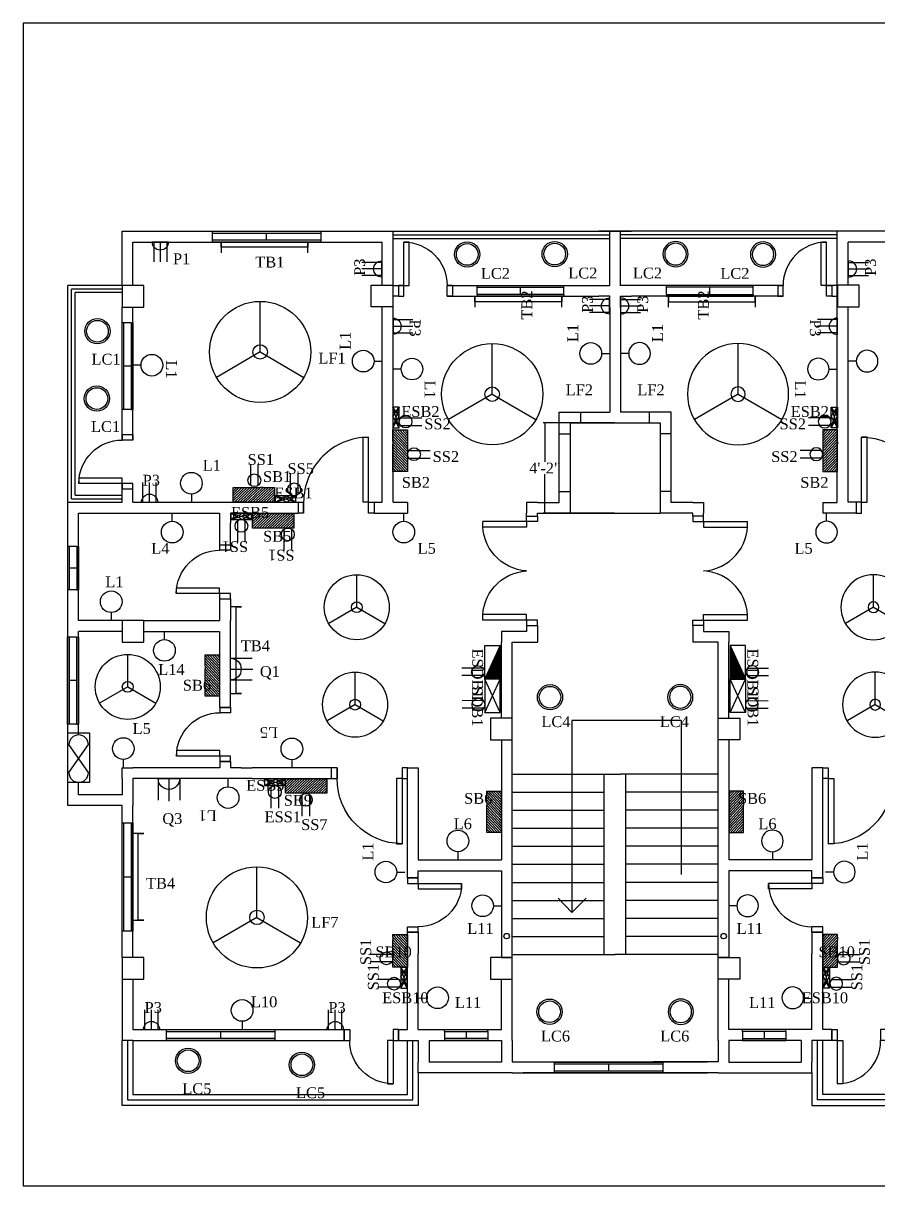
# Model space of a CAD drawing. Header units: inches. Extents: x -6149 to 7056, y -3395 to 4642.
# Drawn here: x 232 to 706, y 3259 to 3903 of the extents above; entities that cross this region are included whole.
import ezdxf

# ---------------------------------------------------------------- set-up
doc = ezdxf.new("R2010")
doc.units = ezdxf.units.IN
doc.header["$MEASUREMENT"] = 0
doc.linetypes.add('ACAD_ISO02W100', pattern=[15, 12, -3])
for name, color, linetype in [('Bell', 202, 'Continuous'), ('Boundary', 18, 'Continuous'), ('emergency_line', 10, 'ACAD_ISO02W100'), ('ESB', 25, 'Continuous'), ('ESDB', 45, 'Continuous'), ('Exhaust Fan and Socket', 212, 'Continuous'), ('Fans', 202, 'Continuous'), ('GF_DOOR', 20, 'Continuous'), ('GF_WIND', 20, 'Continuous'), ('lift', 6, 'Continuous'), ('Lights', 212, 'Continuous'), ('PILLAR', 152, 'Continuous'), ('PS(15A)', 13, 'Continuous'), ('PS(20A)', 25, 'Continuous'), ('SB', 15, 'Continuous'), ('SDB', 35, 'Continuous'), ('text', 250, 'ACAD_ISO02W100'), ('Veranda', 140, 'Continuous')]:
    doc.layers.add(name, color=color, linetype=linetype)
doc.styles.get("Standard").update_dxf_attribs({"font": 'times.ttf', "height": 6})
doc.dimstyles.get("Standard").update_dxf_attribs({"dimscale": 5, "dimtxt": 0.18, "dimasz": 0.18, "dimexe": 0.18, "dimexo": 0.0625, "dimgap": 0.09, "dimtad": 0, "dimtih": 1, "dimtoh": 1, "dimdec": 4, "dimzin": 0, "dimdsep": 46, "dimlunit": 4, "dimtxsty": 'Standard', "dimblk": 'ARCHTICK', "dimcen": 0.09, "dimadec": 0, "dimazin": 0, "dimtfac": 1, "dimtdec": 4, "dimtofl": 0, "dimtmove": 0, "dimatfit": 3, "dimfxl": 1, "dimtolj": 1, "dimtzin": 0, "dimarcsym": 0})

# ---------------------------------------------------------------- blocks, each defined once
blk = doc.blocks.new('GF_DOOR6')
at = {"layer": 'GF_WIND'}
for p, q in [((-2086.3, 2670.47), (-2026.3, 2670.47)), ((-2086.3, 2664.47), (-2086.3, 2670.47)), ((-2086.3, 2669.47), (-2026.3, 2669.47)), ((-2026.3, 2665.47), (-2086.3, 2665.47)), ((-2056.3, 2669.47), (-2056.3, 2665.47)), ((-2026.3, 2670.47), (-2026.3, 2664.47)), ((-2026.3, 2664.47), (-2086.3, 2664.47))]:
    blk.add_line(p, q, dxfattribs=at)
blk = doc.blocks.new('Toilet_window')
at = {"layer": 'GF_WIND'}
for p, q in [((-2114.5, 2652), (-2114.5, 2676)), ((-2113.5, 2676), (-2114.5, 2676)), ((-2113.5, 2652), (-2113.5, 2676)), ((-2109.5, 2676), (-2113.5, 2676)), ((-2109.5, 2676), (-2109.5, 2652)), ((-2109.5, 2676), (-2108.5, 2676)), ((-2108.5, 2676), (-2108.5, 2652)), ((-2109.5, 2664), (-2113.5, 2664)), ((-2113.5, 2652), (-2114.5, 2652)), ((-2109.5, 2652), (-2113.5, 2652)), ((-2109.5, 2652), (-2108.5, 2652))]:
    blk.add_line(p, q, dxfattribs=at)
blk = doc.blocks.new('kitchen_window')
at = {"layer": 'GF_WIND'}
for p, q in [((-2091, 2588), (-2091, 2636)), ((-2090, 2636), (-2091, 2636)), ((-2090, 2588), (-2090, 2636)), ((-2086, 2636), (-2090, 2636)), ((-2086, 2636), (-2086, 2588)), ((-2086, 2636), (-2085, 2636)), ((-2085, 2636), (-2085, 2588)), ((-2086, 2612), (-2090, 2612)), ((-2090, 2588), (-2091, 2588)), ((-2086, 2588), (-2090, 2588)), ((-2086, 2588), (-2085, 2588))]:
    blk.add_line(p, q, dxfattribs=at)
blk = doc.blocks.new('door_kit_toi')
at = {"layer": 'GF_DOOR'}
for p, q in [((-1236, 2648.5), (-1236, 2672.5)), ((-1236, 2672.5), (-1233, 2672.5)), ((-1233, 2648.5), (-1233, 2672.5)), ((-1260, 2648.5), (-1260, 2642.5)), ((-1260, 2648.5), (-1257, 2648.5)), ((-1257, 2642.5), (-1257, 2648.5)), ((-1233, 2648.5), (-1236, 2648.5)), ((-1233, 2642.5), (-1233, 2648.5)), ((-1233, 2648.5), (-1230, 2648.5)), ((-1230, 2648.5), (-1230, 2642.5)), ((-1260, 2642.5), (-1257, 2642.5)), ((-1230, 2642.5), (-1233, 2642.5))]:
    blk.add_line(p, q, dxfattribs=at)
blk.add_arc((-1233, 2648.5), 24, 90, 180, dxfattribs=at)
blk = doc.blocks.new('GF_DOOR_6')
at = {"layer": 'GF_DOOR'}
for p, q in [((-1358.5, 2842.5), (-1358.5, 2848.5)), ((-1358.5, 2848.5), (-1355.5, 2848.5)), ((-1355.5, 2848.5), (-1355.5, 2842.5)), ((-1319.5, 2848.5), (-1319.5, 2842.5)), ((-1319.5, 2842.5), (-1319.5, 2848.5)), ((-1319.5, 2848.5), (-1316.5, 2848.5)), ((-1316.5, 2842.5), (-1316.5, 2848.5)), ((-1355.5, 2842.5), (-1358.5, 2842.5)), ((-1355.5, 2842.5), (-1355.5, 2806.5)), ((-1355.5, 2842.5), (-1352.5, 2842.5)), ((-1352.5, 2842.5), (-1352.5, 2806.5)), ((-1316.5, 2842.5), (-1319.5, 2842.5)), ((-1352.5, 2806.5), (-1355.5, 2806.5))]:
    blk.add_line(p, q, dxfattribs=at)
blk.add_arc((-1355.5, 2842.5), 36, 270, 0, dxfattribs=at)
blk = doc.blocks.new('large_door')
at = {"layer": 'GF_DOOR'}
for p, q in [((0, 6), (0, 30.25)), ((3, 30.25), (0, 30.25)), ((3, 6), (3, 30.25)), ((51.5, 6), (51.5, 30.25)), ((54.5, 6), (54.5, 30.25)), ((0, 6), (-3, 6)), ((-3, 6), (-3, 0)), ((-3, 0), (0, 0)), ((0, 0), (0, 6)), ((0, 6), (3, 6)), ((54.5, 6), (51.5, 6)), ((54.5, 6), (57.5, 6)), ((54.5, 0), (54.5, 6)), ((57.5, 0), (54.5, 0)), ((57.5, 6), (57.5, 0))]:
    blk.add_line(p, q, dxfattribs=at)
for centre, start, end in [((1.5, 4.5), 3.33385, 93.33385), ((53, 4.5), 86.66615, 176.66615)]:
    blk.add_arc(centre, 25.79, start, end, dxfattribs=at)
blk = doc.blocks.new('ceil light')
at = {"layer": 'Lights'}
for radius in [7, 6]:
    blk.add_circle((-1931, 2584), radius, dxfattribs=at)
blk = doc.blocks.new('SB')
at = {"layer": 'SB'}
for p, q in [((-1913.01, 2670), (-1915, 2668.15)), ((-1911.55, 2670), (-1915, 2666.78)), ((-1910.08, 2670), (-1915, 2665.41)), ((-1908.61, 2670), (-1915, 2664.05)), ((-1907.14, 2670), (-1915, 2662.68)), ((-1905.68, 2670), (-1914.26, 2662)), ((-1904.21, 2670), (-1912.8, 2662)), ((-1902.74, 2670), (-1911.33, 2662)), ((-1901.28, 2670), (-1909.86, 2662)), ((-1899.81, 2670), (-1908.4, 2662)), ((-1898.3, 2670), (-1906.89, 2662)), ((-1896.91, 2670), (-1905.5, 2662)), ((-1895.4, 2670), (-1903.99, 2662)), ((-1893.93, 2670), (-1902.52, 2662)), ((-1892.47, 2670), (-1901.05, 2662)), ((-1898.3, 2670), (-1899.81, 2670)), ((-1892, 2669.07), (-1899.59, 2662)), ((-1892, 2667.7), (-1898.12, 2662)), ((-1892, 2666.34), (-1896.65, 2662)), ((-1892, 2664.97), (-1895.19, 2662)), ((-1892, 2663.6), (-1893.72, 2662))]:
    blk.add_line(p, q, dxfattribs=at)
blk.add_lwpolyline([(-1898.3, 2670), (-1892, 2670), (-1892, 2662), (-1915, 2662), (-1915, 2670), (-1899.81, 2670)], dxfattribs=at)
blk = doc.blocks.new('SDB')
at = {"layer": 'SDB'}
for p, q in [((-1881.44, 2636.11), (-1872.94, 2617.61)), ((-1872.94, 2636.11), (-1881.44, 2617.61))]:
    blk.add_line(p, q, dxfattribs=at)
blk.add_lwpolyline([(-1872.94, 2636.11), (-1881.44, 2636.11), (-1881.44, 2617.61), (-1872.94, 2617.61)], close=True, dxfattribs=at)
blk = doc.blocks.new('ESDB')
at = {"layer": 'ESDB'}
for p, q in [((-1843.56, 2787.34), (-1825.1, 2778.84)), ((-1842.36, 2787.34), (-1825.06, 2779.37)), ((-1841.17, 2787.34), (-1825.06, 2779.92)), ((-1839.97, 2787.34), (-1825.06, 2780.47)), ((-1838.78, 2787.34), (-1825.06, 2781.02)), ((-1837.58, 2787.34), (-1825.06, 2781.58)), ((-1836.39, 2787.34), (-1825.06, 2782.13)), ((-1835.19, 2787.34), (-1825.06, 2782.68)), ((-1834, 2787.34), (-1825.06, 2783.23)), ((-1832.8, 2787.34), (-1825.06, 2783.78)), ((-1831.6, 2787.34), (-1825.06, 2784.33)), ((-1830.41, 2787.34), (-1825.06, 2784.88)), ((-1829.21, 2787.34), (-1825.06, 2785.43)), ((-1828.02, 2787.34), (-1825.06, 2785.98)), ((-1826.82, 2787.34), (-1825.06, 2786.53))]:
    blk.add_line(p, q, dxfattribs=at)
blk.add_lwpolyline([(-1843.56, 2787.34), (-1825.06, 2787.34), (-1825.06, 2778.84), (-1843.56, 2778.84)], close=True, dxfattribs=at)
blk = doc.blocks.new('light')
at = {"layer": 'Lights'}
blk.add_line((-1959.5, 2586.5), (-1959.5, 2582), dxfattribs=at)
blk.add_circle((-1959.5, 2592.5), 6, dxfattribs=at)
blk = doc.blocks.new('20A_PS')
at = {"layer": 'PS(20A)'}
for p, q in [((-2032, 2536.5), (-2032, 2548.5)), ((-2026, 2536.5), (-2026, 2549)), ((-2020, 2536.5), (-2020, 2548.5)), ((-2032, 2536.5), (-2020, 2536.5))]:
    blk.add_line(p, q, dxfattribs=at)
blk.add_arc((-2026, 2536.5), 6, 0, 180, dxfattribs=at)
blk = doc.blocks.new('tubelight')
at = {"layer": 'Lights'}
for p, q in [((-1976, 2566), (-1976, 2560)), ((-1976, 2560), (-1976, 2563)), ((-1976, 2563), (-1928, 2563)), ((-1928, 2560), (-1928, 2566)), ((-1928, 2563), (-1928, 2560))]:
    blk.add_line(p, q, dxfattribs=at)
blk = doc.blocks.new('5A Socket')
at = {"layer": 'Exhaust Fan and Socket'}
for p, q in [((-1808.74, 2687.21), (-1820.5, 2687.21)), ((-1808.56, 2683.04), (-1820.5, 2683.04))]:
    blk.add_line(p, q, dxfattribs=at)
blk.add_circle((-1811.5, 2685), 3.54, dxfattribs=at)
blk = doc.blocks.new('SB_Smaller')
at = {"layer": 'SB'}
for p, q in [((-1899.6, 2517.23), (-1901.58, 2515.37)), ((-1898.13, 2517.23), (-1901.58, 2514.01)), ((-1896.66, 2517.23), (-1901.58, 2512.64)), ((-1895.2, 2517.23), (-1901.58, 2511.27)), ((-1893.73, 2517.23), (-1901.58, 2509.91)), ((-1892.26, 2517.23), (-1900.85, 2509.23)), ((-1890.8, 2517.23), (-1899.38, 2509.23)), ((-1889.33, 2517.23), (-1897.91, 2509.23)), ((-1887.86, 2517.23), (-1896.45, 2509.23)), ((-1886.39, 2517.23), (-1894.98, 2509.23)), ((-1884.89, 2517.23), (-1893.47, 2509.23)), ((-1883.5, 2517.23), (-1892.08, 2509.23)), ((-1884.89, 2517.23), (-1886.39, 2517.23)), ((-1883.5, 2517.23), (-1883.5, 2509.23)), ((-1883.5, 2515.82), (-1890.57, 2509.23)), ((-1883.5, 2514.45), (-1889.1, 2509.23)), ((-1883.5, 2513.09), (-1887.64, 2509.23)), ((-1883.5, 2511.72), (-1886.17, 2509.23)), ((-1883.5, 2510.35), (-1884.7, 2509.23)), ((-1883.5, 2509.23), (-1884.7, 2509.23))]:
    blk.add_line(p, q, dxfattribs=at)
for points in [[(-1884.7, 2509.23), (-1901.58, 2509.23), (-1901.58, 2517.23), (-1886.39, 2517.23)], [(-1884.89, 2517.23), (-1883.5, 2517.23)]]:
    blk.add_lwpolyline(points, dxfattribs=at)
blk = doc.blocks.new('56fan')
at = {"layer": 'Fans'}
for q in [(-2242.5, 2694), (-2266.69, 2651.89), (-2218.31, 2651.89)]:
    blk.add_line((-2242.5, 2666), q, dxfattribs=at)
for radius in [28, 4]:
    blk.add_circle((-2242.5, 2666), radius, dxfattribs=at)
blk = doc.blocks.new('ESB')
at = {"layer": 'ESB'}
for p, q in [((-1915.5, 2667.5), (-1927, 2667.5)), ((-1927, 2667.5), (-1927, 2664)), ((-1927, 2664), (-1920.5, 2667.5)), ((-1927, 2667.5), (-1920.5, 2664)), ((-1927, 2664), (-1915.5, 2667.5)), ((-1915.5, 2664), (-1927, 2667.5)), ((-1920.5, 2667.5), (-1915.5, 2664)), ((-1920.5, 2664), (-1915.5, 2667.5)), ((-1915.5, 2664.5), (-1915.5, 2667.5)), ((-1927, 2664), (-1915.5, 2664)), ((-1915.5, 2664), (-1915.5, 2664.5))]:
    blk.add_line(p, q, dxfattribs=at)
blk = doc.blocks.new('15A_PS')
at = {"layer": 'PS(15A)'}
for p, q in [((-1892, 2485), (-1883, 2485)), ((-1891.16, 2485), (-1891.16, 2474)), ((-1887.5, 2485), (-1887.5, 2474)), ((-1883.84, 2485), (-1883.84, 2474))]:
    blk.add_line(p, q, dxfattribs=at)
blk.add_arc((-1887.5, 2485), 4.5, 180, 0, dxfattribs=at)
blk = doc.blocks.new('lift_50')
at = {"layer": 'lift'}
for p, q in [((-25, 50), (25, 50)), ((-25, 50), (-25, 0)), ((25, 50), (25, 0)), ((-25, 0), (25, 0))]:
    blk.add_line(p, q, dxfattribs=at)
blk = doc.blocks.new('36fan')
at = {"layer": 'Fans'}
for q in [(-2109, 2690), (-2124.57, 2662.96), (-2093.43, 2662.96)]:
    blk.add_line((-2109, 2672), q, dxfattribs=at)
for radius in [18, 3]:
    blk.add_circle((-2109, 2672), radius, dxfattribs=at)
blk = doc.blocks.new('Exhaust fan')
at = {"layer": 'Exhaust Fan and Socket'}
for p, q in [((-2052.89, 2734.5), (-2042.11, 2750)), ((-2042.11, 2734.5), (-2052.89, 2750))]:
    blk.add_line(p, q, dxfattribs=at)
blk.add_lwpolyline([(-2053.5, 2756.5), (-2041.5, 2756.5), (-2041.5, 2729), (-2053.5, 2729)], close=True, dxfattribs=at)
for centre, start, end in [((-2047.5, 2750), 360, 180), ((-2047.5, 2734.5), 180, 0)]:
    blk.add_arc(centre, 5.39, start, end, dxfattribs=at)
blk = doc.blocks.new('_ArchTick')
at = {"color": 0, "linetype": 'ByBlock', "const_width": 0.15}
blk.add_lwpolyline([(-0.5, -0.5), (0.5, 0.5)], dxfattribs=at)
blk = doc.blocks.new('*D305')
at = {"layer": 'emergency_line', "color": 0, "linetype": 'Continuous', "lineweight": -2}
for p, q in [((559.58, 3681.18), (520.1, 3681.18)), ((521, 3681.18), (521, 3659.63)), ((521, 3631.18), (521, 3652.73)), ((559.58, 3631.18), (520.1, 3631.18))]:
    blk.add_line(p, q, dxfattribs=at)
at = {"layer": 'emergency_line', "color": 0, "linetype": 'Continuous', "lineweight": -2, "xscale": 0.8999999999999999, "yscale": 0.8999999999999999, "zscale": 0.8999999999999999}
for p, rotation in [((521, 3681.18), 90), ((521, 3631.18), 270)]:
    blk.add_blockref('_ArchTick', p, dxfattribs=dict(at, rotation=rotation))
at = {"layer": 'emergency_line', "color": 0, "linetype": 'Continuous', "insert": (521, 3656.18), "char_height": 6, "attachment_point": 5}
blk.add_mtext('\\A1;4\'-2"', dxfattribs=at)

msp = doc.modelspace()

# ---------------------------------------------------------------- linework, layer by layer
for p, q in [((286.85506, 3787.3025), (550.89914, 3787.3025)), ((286.85506, 3757.3025), (286.85506, 3787.3025)), ((436.89914, 3751.3025), (436.89914, 3787.3025)), ((550.89914, 3787.3025), (556.89914, 3787.3025)), ((556.89914, 3787.3025), (550.89914, 3787.3025)), ((556.89417, 3787.3025), (562.89417, 3787.3025)), ((556.89914, 3787.3025), (562.89914, 3787.3025)), ((562.89914, 3787.3025), (556.89914, 3787.3025)), ((556.89914, 3757.13682), (556.89914, 3787.13682)), ((556.89914, 3757.13682), (556.89914, 3787.13682)), ((568.89417, 3787.3025), (562.89417, 3787.3025)), ((562.89417, 3787.3025), (568.89417, 3787.3025)), ((562.89417, 3757.13682), (562.89417, 3787.13682)), ((562.89417, 3757.13682), (562.89417, 3787.13682)), ((832.93825, 3787.3025), (568.89417, 3787.3025)), ((682.89417, 3751.3025), (682.89417, 3787.3025)), ((292.85506, 3781.3025), (430.89914, 3781.3025)), ((292.85506, 3780.66486), (292.85506, 3781.3025)), ((292.85506, 3757.3025), (292.85506, 3780.66486)), ((430.89914, 3757.3025), (430.89914, 3781.3025)), ((826.93825, 3781.3025), (688.89417, 3781.3025)), ((688.89417, 3757.3025), (688.89417, 3781.3025)), ((256.83714, 3637.27543), (256.83714, 3757.3025)), ((286.85506, 3757.3025), (256.83714, 3757.3025)), ((436.89914, 3757.3025), (442.89914, 3757.3025)), ((466.89914, 3757.3025), (550.89914, 3757.3025)), ((550.89914, 3757.3025), (556.89914, 3757.3025)), ((568.89417, 3757.3025), (562.89417, 3757.3025)), ((652.89417, 3757.3025), (568.89417, 3757.3025)), ((682.89417, 3757.3025), (676.89417, 3757.3025)), ((436.89914, 3637.21593), (436.89914, 3751.3025)), ((439.89914, 3751.3025), (436.89914, 3751.3025)), ((466.89914, 3751.3025), (550.89914, 3751.3025)), ((556.89914, 3751.3025), (550.89914, 3751.3025)), ((556.89914, 3745.13682), (556.89914, 3751.3025)), ((562.89417, 3745.13682), (562.89417, 3751.3025)), ((562.89417, 3751.3025), (568.89417, 3751.3025)), ((652.89417, 3751.3025), (568.89417, 3751.3025)), ((679.89417, 3751.3025), (682.89417, 3751.3025)), ((682.89417, 3637.21593), (682.89417, 3751.3025)), ((286.89914, 3671.66486), (286.89914, 3745.3025)), ((292.86817, 3720.14282), (292.85506, 3745.3025)), ((430.89914, 3637.21593), (430.89914, 3745.46935)), ((688.89417, 3637.21593), (688.89417, 3745.46935)), ((292.86817, 3713.14527), (292.86817, 3720.14282)), ((292.88509, 3671.66486), (292.86817, 3713.14527)), ((286.89914, 3637.21349), (286.89914, 3650.66486)), ((292.89914, 3637.21593), (292.89488, 3647.66486)), ((256.83436, 3641.21349), (256.83714, 3641.21349)), ((256.83436, 3639.21349), (256.83714, 3639.21349)), ((256.83436, 3637.21349), (256.83714, 3637.66486)), ((256.83436, 3469.21349), (256.83436, 3637.21349)), ((256.83436, 3637.21349), (286.89914, 3637.21349)), ((256.83436, 3637.21349), (286.89914, 3637.21349)), ((256.83436, 3637.21349), (286.89914, 3637.21349)), ((262.83436, 3571.66486), (262.83436, 3631.21349)), ((262.83436, 3631.21349), (286.89914, 3631.21349)), ((286.89914, 3631.21349), (292.89914, 3631.21349)), ((292.89914, 3637.21593), (340.89914, 3637.21593)), ((292.89914, 3631.21349), (340.89914, 3631.21349)), ((340.89914, 3637.21593), (346.89914, 3637.21593)), ((340.89914, 3631.21349), (340.89914, 3625.66486)), ((346.89914, 3637.21593), (372.89914, 3637.21593)), ((346.89914, 3631.21593), (372.89914, 3631.21593)), ((346.89914, 3631.21349), (346.89914, 3625.66486)), ((372.89914, 3637.21593), (382.89914, 3637.21593)), ((372.89914, 3631.21593), (382.89914, 3631.21593)), ((382.89914, 3637.21593), (384.39914, 3637.21593)), ((382.89914, 3631.21593), (384.39914, 3631.21593)), ((384.39914, 3637.21593), (384.39914, 3631.21593)), ((426.39914, 3637.21593), (430.89914, 3637.21593)), ((426.39914, 3637.21593), (426.39914, 3631.21593)), ((426.39914, 3631.21593), (436.89914, 3631.21593)), ((510.89379, 3629.48908), (510.89914, 3631.21593)), ((516.89914, 3637.16486), (510.89914, 3637.16486)), ((516.89379, 3629.48908), (516.89914, 3631.21593)), ((602.89417, 3637.16486), (608.89417, 3637.16486)), ((602.89952, 3629.48908), (602.89417, 3631.21593)), ((608.89952, 3629.48908), (608.89417, 3631.21593)), ((693.39417, 3631.21593), (682.89417, 3631.21593)), ((693.39417, 3637.21593), (688.89417, 3637.21593)), ((693.39417, 3637.21593), (693.39417, 3631.21593)), ((340.89914, 3625.66486), (340.89914, 3613.66486)), ((346.89914, 3613.66486), (346.89914, 3625.66486)), ((340.89914, 3613.66486), (346.89914, 3613.66486)), ((340.89914, 3583.66486), (340.89914, 3571.66486)), ((340.89914, 3583.66486), (346.89914, 3583.66486)), ((346.89914, 3583.66486), (346.89914, 3571.66486)), ((286.89914, 3571.66486), (262.83436, 3571.66486)), ((298.89914, 3571.66486), (340.89914, 3571.66486)), ((346.89914, 3523.64787), (346.89914, 3571.66486)), ((510.89379, 3568.98908), (510.89379, 3565.66486)), ((516.89379, 3568.98908), (516.89379, 3559.66486)), ((602.89952, 3568.98908), (602.89952, 3559.66486)), ((608.89952, 3568.98908), (608.89952, 3565.66486)), ((286.89914, 3565.66486), (262.83436, 3565.66486)), ((262.83436, 3508.38516), (262.83436, 3565.66486)), ((298.89914, 3565.66486), (340.89914, 3565.66486)), ((340.89914, 3565.66486), (340.89914, 3523.64787)), ((496.89914, 3517.66486), (496.89914, 3559.66486)), ((502.89914, 3559.66486), (516.89379, 3559.66486)), ((502.89914, 3517.66486), (502.89914, 3559.66486)), ((616.89417, 3559.66486), (602.89952, 3559.66486)), ((616.89417, 3517.66486), (616.89417, 3559.66486)), ((622.89417, 3517.66486), (622.89417, 3559.66486)), ((340.89914, 3523.64787), (346.89914, 3523.64787)), ((502.89914, 3385.16486), (502.89914, 3517.66486)), ((596.36304, 3516.37772), (535.89914, 3516.37772)), ((535.89914, 3516.37772), (535.89914, 3409.97626)), ((596.36304, 3516.37772), (596.36304, 3431)), ((616.89417, 3385.16486), (616.89417, 3517.66486)), ((496.89914, 3505.66486), (496.89914, 3439.16486)), ((622.89417, 3505.66486), (622.89417, 3439.16486)), ((286.83436, 3484.16486), (286.83436, 3490.16486)), ((286.83436, 3490.16486), (292.83436, 3490.16486)), ((340.97819, 3490.16486), (292.83436, 3490.16486)), ((340.97819, 3493.67304), (340.97819, 3490.16486)), ((346.97819, 3493.67304), (340.97819, 3493.67304)), ((346.97819, 3493.67304), (346.97819, 3490.16486)), ((352.89914, 3490.16486), (346.97819, 3490.16486)), ((352.89914, 3490.16486), (358.89914, 3490.16486)), ((402.89914, 3490.16486), (358.89914, 3490.16486)), ((402.89914, 3484.16486), (402.89914, 3490.16486)), ((444.89914, 3484.16486), (444.89914, 3490.16486)), ((444.89914, 3490.16486), (450.89914, 3490.16486)), ((450.89914, 3490.16486), (450.89914, 3460.16486)), ((674.89417, 3490.16486), (668.89417, 3490.16486)), ((668.89417, 3490.16486), (668.89417, 3460.16486)), ((674.89417, 3484.16486), (674.89417, 3490.16486)), ((286.83436, 3484.16486), (286.83436, 3475.21349)), ((358.89914, 3484.16486), (292.83436, 3484.16486)), ((292.83436, 3484.16486), (292.83436, 3475.21349)), ((358.89914, 3484.16486), (402.89914, 3484.16486)), ((444.89914, 3460.16486), (444.89914, 3484.16486)), ((502.89914, 3486.72722), (550.89914, 3486.72722)), ((550.89914, 3486.72722), (562.89914, 3486.72722)), ((553.89914, 3386.72722), (553.89914, 3486.72722)), ((568.89417, 3486.72722), (562.89914, 3486.72722)), ((565.89417, 3386.72722), (565.89417, 3486.72722)), ((616.89417, 3486.72722), (568.89417, 3486.72722)), ((674.89417, 3460.16486), (674.89417, 3484.16486)), ((262.83436, 3475.21349), (262.83436, 3482.11483)), ((502.89914, 3476.72722), (553.89914, 3476.72722)), ((616.89417, 3476.72722), (565.89417, 3476.72722)), ((286.83436, 3475.21349), (262.83436, 3475.21349)), ((292.83436, 3475.21349), (292.83436, 3469.21349)), ((286.83436, 3469.21349), (256.83436, 3469.21349)), ((286.83436, 3385.21349), (286.83436, 3469.21349)), ((292.83436, 3385.21349), (292.83436, 3469.21349)), ((502.89914, 3466.72722), (553.89914, 3466.72722)), ((616.89417, 3466.72722), (565.89417, 3466.72722)), ((444.89914, 3439.16486), (444.89914, 3460.16486)), ((450.89914, 3460.16486), (450.89914, 3439.16486)), ((668.89417, 3460.16486), (668.89417, 3439.16486)), ((674.89417, 3439.16486), (674.89417, 3460.16486)), ((502.89914, 3456.72722), (553.89914, 3456.72722)), ((616.89417, 3456.72722), (565.89417, 3456.72722)), ((502.89914, 3446.72722), (553.89914, 3446.72722)), ((616.89417, 3446.72722), (565.89417, 3446.72722)), ((444.89914, 3429.16486), (444.89914, 3439.16486)), ((450.89914, 3439.16486), (496.89914, 3439.16486)), ((668.89417, 3439.16486), (622.89417, 3439.16486)), ((674.89417, 3429.16486), (674.89417, 3439.16486)), ((450.89914, 3429.16486), (450.89914, 3433.16486)), ((450.89914, 3433.16486), (496.89914, 3433.16486)), ((496.89914, 3433.16486), (496.89914, 3385.16486)), ((502.89914, 3436.72722), (553.89914, 3436.72722)), ((616.89417, 3436.72722), (565.89417, 3436.72722)), ((622.89417, 3433.16486), (622.89417, 3385.16486)), ((668.89417, 3433.16486), (622.89417, 3433.16486)), ((668.89417, 3429.16486), (668.89417, 3433.16486)), ((444.89914, 3429.16486), (450.89914, 3429.16486)), ((502.89914, 3426.72722), (553.89914, 3426.72722)), ((616.89417, 3426.72722), (565.89417, 3426.72722)), ((674.89417, 3429.16486), (668.89417, 3429.16486)), ((502.89914, 3416.72722), (553.89914, 3416.72722)), ((535.89914, 3409.97626), (528.39914, 3417.97626)), ((535.89914, 3409.97626), (543.89914, 3417.97626)), ((616.89417, 3416.72722), (565.89417, 3416.72722)), ((502.89914, 3406.72722), (553.89914, 3406.72722)), ((616.89417, 3406.72722), (565.89417, 3406.72722)), ((444.89914, 3387.16486), (444.89914, 3399.16486)), ((444.89914, 3399.16486), (450.89914, 3399.16486)), ((450.89914, 3399.16486), (450.89914, 3387.16486)), ((674.89417, 3399.16486), (668.89417, 3399.16486)), ((668.89417, 3399.16486), (668.89417, 3387.16486)), ((674.89417, 3387.16486), (674.89417, 3399.16486)), ((502.89914, 3396.72722), (553.89914, 3396.72722)), ((616.89417, 3396.72722), (565.89417, 3396.72722)), ((444.89914, 3373.16486), (444.89914, 3387.16486)), ((450.89914, 3373.16486), (450.89914, 3387.16486)), ((502.89914, 3386.72722), (550.89914, 3386.72722)), ((550.89914, 3386.72722), (559.89914, 3386.72722)), ((568.89417, 3386.72722), (559.89417, 3386.72722)), ((616.89417, 3386.72722), (568.89417, 3386.72722)), ((668.89417, 3373.16486), (668.89417, 3387.16486)), ((674.89417, 3373.16486), (674.89417, 3387.16486)), ((496.89914, 3385.16486), (502.89914, 3385.16486)), ((622.89417, 3385.16486), (616.89417, 3385.16486)), ((286.83436, 3373.21349), (286.83436, 3339.21349)), ((292.83436, 3373.21349), (292.83436, 3345.21349)), ((444.89914, 3345.21349), (444.89914, 3373.16486)), ((450.89914, 3345.21349), (450.89914, 3373.16486)), ((496.89914, 3345.21349), (496.89914, 3373.16486)), ((502.89914, 3345.16486), (502.89914, 3373.16486)), ((616.89417, 3345.16486), (616.89417, 3373.16486)), ((622.89417, 3345.21349), (622.89417, 3373.16486)), ((668.89417, 3345.21349), (668.89417, 3373.16486)), ((674.89417, 3345.21349), (674.89417, 3373.16486)), ((292.83436, 3345.21349), (409.89914, 3345.21349)), ((409.89914, 3345.21349), (409.89914, 3339.21349)), ((439.89914, 3345.21349), (444.89914, 3345.21349)), ((439.89914, 3345.21349), (439.89914, 3339.21349)), ((450.89914, 3345.21349), (496.89914, 3345.21349)), ((502.89914, 3339.16486), (502.89914, 3345.16486)), ((616.89417, 3339.16486), (616.89417, 3345.16486)), ((668.89417, 3345.21349), (622.89417, 3345.21349)), ((679.89417, 3345.21349), (674.89417, 3345.21349)), ((679.89417, 3345.21349), (679.89417, 3339.21349)), ((286.83436, 3303.21349), (286.83436, 3339.21349)), ((292.83436, 3339.21349), (286.83436, 3339.21349)), ((292.83436, 3339.21349), (409.89914, 3339.21349)), ((439.89914, 3339.21349), (444.89914, 3339.21349)), ((444.89914, 3339.21349), (450.89914, 3339.21349)), ((450.89914, 3339.21349), (450.89914, 3327.21349)), ((456.89914, 3339.21349), (496.89914, 3339.21349)), ((456.89914, 3339.21349), (456.89914, 3327.21349)), ((496.89914, 3339.21349), (496.89914, 3327.21349)), ((502.89914, 3339.16486), (502.89914, 3327.26147)), ((616.89417, 3339.16486), (616.89417, 3327.26147)), ((662.89417, 3339.21349), (622.89417, 3339.21349)), ((622.89417, 3339.21349), (622.89417, 3327.21349)), ((662.89417, 3339.21349), (662.89417, 3327.21349)), ((668.89417, 3339.21349), (668.89417, 3327.21349)), ((674.89417, 3339.21349), (668.89417, 3339.21349)), ((679.89417, 3339.21349), (674.89417, 3339.21349)), ((450.89914, 3321.16486), (450.89914, 3327.21349)), ((496.89914, 3327.21349), (456.89914, 3327.21349)), ((502.89914, 3327.26147), (538.89914, 3327.26147)), ((538.89914, 3327.2684), (610.89914, 3327.2684)), ((616.89417, 3327.26147), (580.89417, 3327.26147)), ((622.89417, 3327.21349), (662.89417, 3327.21349)), ((668.89417, 3321.16486), (668.89417, 3327.21349)), ((450.89914, 3321.16486), (450.89914, 3303.21349)), ((502.89914, 3321.16486), (450.89914, 3321.16486)), ((502.89914, 3321.26147), (502.89914, 3321.16486)), ((502.89914, 3321.16486), (610.89914, 3321.16486)), ((616.89417, 3321.16486), (508.89417, 3321.16486)), ((616.89417, 3321.26147), (616.89417, 3321.16486)), ((616.89417, 3321.16486), (668.89417, 3321.16486)), ((668.89417, 3321.16486), (668.89417, 3303.21349)), ((450.89914, 3303.21349), (286.83436, 3303.21349)), ((668.89417, 3303.21349), (832.95895, 3303.21349))]:
    msp.add_line(p, q)
at = {"color": 7}
for p, q in [((556.89914, 3745.13682), (556.89914, 3687.196)), ((562.89417, 3745.13682), (562.89417, 3687.196)), ((528.89914, 3681.196), (528.89914, 3687.196)), ((528.89914, 3687.196), (534.89914, 3687.196)), ((534.89914, 3687.196), (556.89914, 3687.196)), ((540.89914, 3681.196), (540.89914, 3687.196)), ((584.89417, 3687.196), (562.89417, 3687.196)), ((578.89417, 3681.196), (578.89417, 3687.196)), ((590.89417, 3687.196), (584.89417, 3687.196)), ((590.89417, 3681.196), (590.89417, 3687.196)), ((528.89914, 3637.16486), (528.89914, 3681.196)), ((590.89417, 3637.16486), (590.89417, 3681.196)), ((528.89914, 3675.196), (534.89914, 3675.196)), ((590.89417, 3675.196), (584.89417, 3675.196)), ((528.89914, 3643.20265), (534.91243, 3643.19599)), ((590.89417, 3643.20265), (584.88088, 3643.19599)), ((444.89914, 3637.16486), (436.89914, 3637.16486)), ((436.89914, 3631.21593), (444.89914, 3631.21593)), ((444.89914, 3637.16486), (444.89914, 3631.21593)), ((444.89914, 3637.16486), (444.89914, 3631.21593)), ((510.89914, 3637.16486), (510.89914, 3631.21593)), ((516.89914, 3637.16486), (528.89914, 3637.16486)), ((516.89914, 3631.21593), (534.89914, 3631.196)), ((602.89417, 3631.21593), (584.89417, 3631.196)), ((602.89417, 3637.16486), (590.89417, 3637.16486)), ((608.89417, 3637.16486), (608.89417, 3631.21593)), ((674.89417, 3637.16486), (682.89417, 3637.16486)), ((674.89417, 3637.16486), (674.89417, 3631.21593)), ((674.89417, 3637.16486), (674.89417, 3631.21593)), ((682.89417, 3631.21593), (674.89417, 3631.21593)), ((510.89379, 3565.66486), (496.89914, 3565.66486)), ((496.89914, 3565.66486), (496.89914, 3559.66486)), ((608.89952, 3565.66486), (622.89417, 3565.66486)), ((622.89417, 3565.66486), (622.89417, 3559.66486))]:
    msp.add_line(p, q, dxfattribs=at)
for centre in [(499.81487, 3396.96935), (619.97844, 3396.96935)]:
    msp.add_circle(centre, 1.5)
at = {"layer": 'Boundary'}
for p, q in [((925.69122, 3902.5), (232.15078, 3902.5)), ((232.15078, 3902.5), (232.15078, 3258.72432)), ((232.15078, 3258.72432), (925.69122, 3258.72432))]:
    msp.add_line(p, q, dxfattribs=at)
at = {"layer": 'PILLAR'}
for points in [[(286.85506, 3745.3025), (298.85506, 3745.3025), (298.85506, 3757.3025), (286.85506, 3757.3025)], [(286.85506, 3745.3025), (298.85506, 3745.3025), (298.85506, 3757.3025), (286.85506, 3757.3025)], [(436.81487, 3745.46935), (424.81487, 3745.46935), (424.81487, 3757.46935), (436.81487, 3757.46935)], [(436.81487, 3745.46935), (424.81487, 3745.46935), (424.81487, 3757.46935), (436.81487, 3757.46935)], [(682.97844, 3745.46935), (694.97844, 3745.46935), (694.97844, 3757.46935), (682.97844, 3757.46935)], [(682.97844, 3745.46935), (694.97844, 3745.46935), (694.97844, 3757.46935), (682.97844, 3757.46935)], [(286.89914, 3559.66486), (298.89914, 3559.66486), (298.89914, 3571.66486), (286.89914, 3571.66486)], [(286.89914, 3559.66486), (298.89914, 3559.66486), (298.89914, 3571.66486), (286.89914, 3571.66486)], [(490.89914, 3505.66486), (502.89914, 3505.66486), (502.89914, 3517.66486), (490.89914, 3517.66486)], [(490.89914, 3505.66486), (502.89914, 3505.66486), (502.89914, 3517.66486), (490.89914, 3517.66486)], [(628.89417, 3505.66486), (616.89417, 3505.66486), (616.89417, 3517.66486), (628.89417, 3517.66486)], [(628.89417, 3505.66486), (616.89417, 3505.66486), (616.89417, 3517.66486), (628.89417, 3517.66486)], [(286.83436, 3373.21349), (298.83436, 3373.21349), (298.83436, 3385.21349), (286.83436, 3385.21349)], [(286.83436, 3373.21349), (298.83436, 3373.21349), (298.83436, 3385.21349), (286.83436, 3385.21349)], [(490.89914, 3373.16486), (502.89914, 3373.16486), (502.89914, 3385.16486), (490.89914, 3385.16486)], [(490.89914, 3373.16486), (502.89914, 3373.16486), (502.89914, 3385.16486), (490.89914, 3385.16486)], [(628.89417, 3373.16486), (616.89417, 3373.16486), (616.89417, 3385.16486), (628.89417, 3385.16486)], [(628.89417, 3373.16486), (616.89417, 3373.16486), (616.89417, 3385.16486), (628.89417, 3385.16486)]]:
    msp.add_lwpolyline(points, close=True, dxfattribs=at)
at = {"layer": 'Veranda'}
for p, q in [((436.89914, 3785.3025), (550.89914, 3785.3025)), ((436.89914, 3783.3025), (550.89914, 3783.3025)), ((550.89914, 3785.3025), (556.89914, 3785.3025)), ((550.89914, 3783.3025), (556.89914, 3783.3025)), ((568.89417, 3785.3025), (562.89417, 3785.3025)), ((568.89417, 3783.3025), (562.89417, 3783.3025)), ((682.89417, 3785.3025), (568.89417, 3785.3025)), ((682.89417, 3783.3025), (568.89417, 3783.3025)), ((286.85506, 3755.3025), (258.83714, 3755.3025)), ((258.83714, 3745.36445), (258.83714, 3755.3025)), ((286.85506, 3753.3025), (260.83714, 3753.3025)), ((260.83714, 3745.36445), (260.83714, 3753.3025)), ((258.83714, 3639.21349), (258.83714, 3745.36445)), ((260.83714, 3641.21349), (260.83714, 3745.36445)), ((258.83714, 3639.21349), (286.89914, 3639.21349)), ((260.83714, 3641.21349), (286.89914, 3641.21349)), ((289.83436, 3339.21349), (289.83436, 3309.21349)), ((292.83436, 3339.21349), (292.83436, 3309.21349)), ((444.89914, 3309.21349), (444.89914, 3339.21349)), ((447.89914, 3309.21349), (447.89914, 3339.21349)), ((671.89417, 3309.21349), (671.89417, 3339.21349)), ((674.89417, 3309.21349), (674.89417, 3339.21349)), ((289.83436, 3309.21349), (289.83436, 3306.21349)), ((292.83436, 3309.21349), (444.89914, 3309.21349)), ((447.89914, 3306.21349), (447.89914, 3309.21349)), ((671.89417, 3306.21349), (671.89417, 3309.21349)), ((826.95895, 3309.21349), (674.89417, 3309.21349)), ((289.83436, 3306.21349), (292.83436, 3306.21349)), ((292.83436, 3306.21349), (444.89914, 3306.21349)), ((444.89914, 3306.21349), (447.89914, 3306.21349)), ((674.89417, 3306.21349), (671.89417, 3306.21349)), ((826.95895, 3306.21349), (674.89417, 3306.21349))]:
    msp.add_line(p, q, dxfattribs=at)

# ---------------------------------------------------------------- block references
at = {"color": 7}
msp.add_blockref('lift_50', (559.89666, 3631.17516), dxfattribs=at)
at = {"xscale": -1, "rotation": 90}
msp.add_blockref('large_door', (516.89379, 3626.48908), dxfattribs=at)
at = {"rotation": 270}
msp.add_blockref('large_door', (602.89952, 3626.48908), dxfattribs=at)
for p in [(2525.85035, 907.10246), (2399.00001, 863), (2524.91928, 853.14211)]:
    msp.add_blockref('36fan', p)
at = {"xscale": -1}
for p in [(-1406.05704, 907.10246), (-1405.12597, 853.14211)]:
    msp.add_blockref('36fan', p, dxfattribs=at)
at = {"layer": 'Bell'}
msp.add_blockref('Exhaust fan', (2310.33436, 753), dxfattribs=at)
at = {"layer": 'ESB', "rotation": 90}
for p in [(3104.3232, 5605.40003), (3108.77155, 5295.05699)]:
    msp.add_blockref('ESB', p, dxfattribs=at)
at = {"layer": 'ESB', "xscale": -1, "rotation": 270}
for p in [(-1984.52989, 5605.40003), (-1988.97824, 5295.05699)]:
    msp.add_blockref('ESB', p, dxfattribs=at)
at = {"layer": 'ESB'}
for p in [(2298.56204, 973.32204), (2274.02693, 963.60368), (2292.69466, 816.44615)]:
    msp.add_blockref('ESB', p, dxfattribs=at)
at = {"layer": 'ESDB', "rotation": 270}
msp.add_blockref('ESDB', (-2291.11676, 1714.27964), dxfattribs=at)
at = {"layer": 'ESDB', "xscale": -1, "rotation": 90}
msp.add_blockref('ESDB', (3410.91007, 1714.27964), dxfattribs=at)
at = {"layer": 'Exhaust Fan and Socket'}
for p, rotation in [((-1367.64127, 6366.93557), 180), ((-1362.9953, 6348.84762), 180), ((-2324.90318, 1837.90996), 270), ((-2302.81732, 1832.85757), 270), ((3037.95482, 5435.65397), 90), ((3063.64838, 5430.92855), 90), ((2289.81871, 854.40483), 359.8804853091946), ((2290.08724, 836.37663), 359.8804853091946), ((3056.47273, 5288.2618), 90), ((3073.66995, 5283.93423), 90)]:
    msp.add_blockref('5A Socket', p, dxfattribs=dict(at, rotation=rotation))
at = {"layer": 'Exhaust Fan and Socket', "xscale": -1}
for p, rotation in [((2487.43458, 6366.93557), 180), ((2482.78861, 6348.84762), 180), ((-1170.0254, 854.40483), 0.1195146908053957), ((-1170.29393, 836.37663), 0.1195146908053957)]:
    msp.add_blockref('5A Socket', p, dxfattribs=dict(at, rotation=rotation))
at = {"layer": 'Exhaust Fan and Socket'}
for p in [(2244.79884, 699.63503), (2248.96945, 685.66098)]:
    msp.add_blockref('5A Socket', p, dxfattribs=at)
at = {"layer": 'Exhaust Fan and Socket', "xscale": -1}
for p in [(-1125.00553, 699.63503), (-1129.17614, 685.66098)]:
    msp.add_blockref('5A Socket', p, dxfattribs=at)
at = {"layer": 'Fans'}
for p in [(2605.83437, 1054.47196), (2734.32776, 1031.0966), (2604.03385, 741.32206)]:
    msp.add_blockref('56fan', p, dxfattribs=at)
at = {"layer": 'Fans', "xscale": -1}
msp.add_blockref('56fan', (-1614.53445, 1031.0966), dxfattribs=at)
at = {"layer": 'GF_DOOR', "xscale": -1}
for name, p in [('door_kit_toi', (-790.10086, 1108.8025)), ('GF_DOOR_6', (-913.60085, 641.66486))]:
    msp.add_blockref(name, p, dxfattribs=at)
at = {"layer": 'GF_DOOR'}
for name, p in [('door_kit_toi', (1909.89417, 1108.8025)), ('GF_DOOR_6', (2033.39416, 641.66486))]:
    msp.add_blockref(name, p, dxfattribs=at)
at = {"layer": 'GF_DOOR', "xscale": -1}
for name, p, rotation in [('door_kit_toi', (2935.39914, 2414.66486), 90), ('GF_DOOR_6', (2051.89416, 6479.71593), 180), ('door_kit_toi', (2989.39907, 2353.6647), 89.99999666195032), ('door_kit_toi', (2989.47819, 2263.67304), 90), ('door_kit_toi', (-2197.60086, 4659.16486), 270), ('door_kit_toi', (1669.89914, 5987.66486), 180)]:
    msp.add_blockref(name, p, dxfattribs=dict(at, rotation=rotation))
at = {"layer": 'GF_DOOR'}
for name, p, rotation in [('GF_DOOR_6', (-932.10085, 6479.71593), 180), ('door_kit_toi', (3317.39417, 4659.16486), 90), ('door_kit_toi', (-550.10583, 5987.66486), 180)]:
    msp.add_blockref(name, p, dxfattribs=dict(at, rotation=rotation))
at = {"layer": 'GF_WIND'}
for name, p, rotation in [('GF_DOOR6', (-1689.40325, 6451.76984), 180), ('kitchen_window', (-2104.60086, 1666.3025), 270), ('GF_DOOR6', (-2377.63298, 1373.36247), 270), ('GF_DOOR6', (-1714.78507, 6009.68083), 180), ('Toilet_window', (3141.39914, 5453.71349), 90), ('GF_DOOR6', (-1499.96803, 5991.63221), 180)]:
    msp.add_blockref(name, p, dxfattribs=dict(at, rotation=rotation))
at = {"layer": 'GF_WIND', "xscale": -1}
for name, p, rotation in [('kitchen_window', (3224.39417, 1666.3025), 90), ('Toilet_window', (-2021.60583, 5453.71349), 270)]:
    msp.add_blockref(name, p, dxfattribs=dict(at, rotation=rotation))
at = {"layer": 'GF_WIND'}
for name, p in [('kitchen_window', (2377.89914, 1100.66486)), ('Toilet_window', (2371.33435, 936.66486)), ('kitchen_window', (2347.69742, 926.43381))]:
    msp.add_blockref(name, p, dxfattribs=at)
at = {"layer": 'Lights'}
for name, p, rotation in [('tubelight', (-1586.25207, 6341.44922), 180), ('tubelight', (-1445.71833, 6311.23021), 180), ('light', (3012.89914, 5674.87971), 90), ('light', (3138.89914, 5679.1136), 90), ('light', (-2289.13183, 1753.64527), 270), ('light', (-2145.10086, 1751.51711), 270), ('light', (-1644.85498, 6213.19516), 180), ('light', (-1516.66563, 6213.21349), 180), ('tubelight', (2913.08618, 5507.32329), 90), ('light', (-1649.16563, 6147.71349), 180), ('light', (-1613.91932, 6066.16486), 180), ('tubelight', (2858.83436, 5381.71349), 90), ('light', (3025.47732, 5391.96748), 90), ('light', (3079.03844, 5373.28734), 90), ('light', (-2056.00836, 1307.96225), 272.1384658149624)]:
    msp.add_blockref(name, p, dxfattribs=dict(at, rotation=rotation))
for name, p in [('ceil light', (2409.0081, 1190.48714)), ('ceil light', (2457.41929, 1190.67237)), ('ceil light', (2204.20072, 1147.94583)), ('ceil light', (2203.91931, 1110.64084)), ('light', (2284.72961, 1055.24461)), ('light', (2240.36674, 989.66486)), ('ceil light', (2454.82136, 945.2355)), ('light', (2247.06212, 908.33668)), ('light', (2340.39914, 908.16486)), ('light', (2432.33437, 857.16486)), ('light', (2312.86515, 763.30852)), ('ceil light', (2454.57313, 771.10733)), ('ceil light', (2254.46742, 743.94792)), ('ceil light', (2317.41929, 741.71222))]:
    msp.add_blockref(name, p, dxfattribs=at)
at = {"layer": 'Lights', "xscale": -1}
for name, p in [('ceil light', (-1337.62598, 1190.67237)), ('ceil light', (-1289.21479, 1190.48714)), ('ceil light', (-1335.02805, 945.2355)), ('light', (-1312.54106, 857.16486)), ('ceil light', (-1334.77982, 771.10733))]:
    msp.add_blockref(name, p, dxfattribs=at)
for name, p, rotation in [('tubelight', (2565.51164, 6311.23021), 180), ('light', (-2019.10583, 5679.1136), 270), ('light', (-1893.10583, 5674.87971), 270), ('light', (3264.89417, 1751.51711), 90), ('light', (2636.45894, 6213.21349), 180), ('light', (-1905.68401, 5391.96748), 270), ('light', (-1959.24513, 5373.28734), 270), ('light', (3175.80167, 1307.96225), 87.86153418503761)]:
    msp.add_blockref(name, p, dxfattribs=dict(at, rotation=rotation))
at = {"layer": 'PS(15A)', "xscale": -1}
msp.add_blockref('15A_PS', (-1579.46421, 1296.3414), dxfattribs=at)
for p, rotation in [((-2054.34238, 5653.91648), 270), ((-1928.22245, 5633.42877), 270), ((2921.89914, 1847.21759), 90), ((2189.59044, 6122.21593), 180), ((2190.66029, 5830.21349), 180), ((2292.41929, 5830.21349), 180)]:
    msp.add_blockref('15A_PS', p, dxfattribs=dict(at, rotation=rotation))
at = {"layer": 'PS(15A)'}
for p, rotation in [((3174.13569, 5653.91648), 90), ((3048.01576, 5633.42877), 90), ((-1802.10583, 1847.21759), 270)]:
    msp.add_blockref('15A_PS', p, dxfattribs=dict(at, rotation=rotation))
at = {"layer": 'PS(20A)', "xscale": -1}
for p, rotation in [((-2189.65811, 5570.80417), 270), ((2338.83437, 6020.71349), 180)]:
    msp.add_blockref('20A_PS', p, dxfattribs=dict(at, rotation=rotation))
at = {"layer": 'SB', "rotation": 90}
for name, p in [('SB', (3106.84128, 5569.2489)), ('SB', (3002.87735, 5444.78436)), ('SB', (3158.75349, 5369.27853)), ('SB_Smaller', (2954.06162, 5281.29775))]:
    msp.add_blockref(name, p, dxfattribs=at)
at = {"layer": 'SB', "xscale": -1, "rotation": 270}
for name, p in [('SB', (-1987.04797, 5569.2489)), ('SB', (-2038.96018, 5369.27853)), ('SB_Smaller', (-1834.26831, 5281.29775))]:
    msp.add_blockref(name, p, dxfattribs=at)
at = {"layer": 'SB'}
for p in [(2263.33373, 975.31636), (2274.06077, 960.96409), (2292.32923, 814.13359)]:
    msp.add_blockref('SB', p, dxfattribs=at)
at = {"layer": 'SDB', "rotation": 180}
msp.add_blockref('SDB', (-1385.217, 6156.92429), dxfattribs=at)
at = {"layer": 'SDB', "xscale": -1, "rotation": 180}
msp.add_blockref('SDB', (2505.01031, 6156.92429), dxfattribs=at)

# ---------------------------------------------------------------- texts
at = {"layer": 'text', "char_height": 6}
for s, insert, width, attachment_point in [('P1', (319.87773, 3775.08366), 13.5, 2), ('TB1', (360.62598, 3773.23888), 20.5, 1), ('LC2', (485.52925, 3766.981), 20.5, 1), ('LC2', (533.94044, 3767.16623), 20.5, 1), ('LC2', (585.85287, 3767.16623), 20.5, 3), ('LC2', (634.26406, 3766.981), 20.5, 3), ('LC1', (269.9469, 3719.47122), 20.5, 1), ('LF1', (395.57498, 3720.0547), 20.5, 1), ('LF2', (532.50055, 3702.48386), 20.5, 1), ('LF2', (587.29276, 3702.48386), 20.5, 3), ('ESB2', (441.52477, 3690.4989), 20.5, 1), ('ESB2', (678.26854, 3690.4989), 20.5, 3), ('SS2', (454.21825, 3683.61195), 19.6731, 1), ('SS2', (665.57506, 3683.61195), 19.6731, 3), ('LC1', (269.66548, 3682.16623), 20.5, 1), ('SS1', (356.39588, 3663.91466), 19.6731, 1), ('SS2', (458.86422, 3665.52399), 19.6731, 1), ('SS2', (660.92909, 3665.52399), 19.6731, 3), ('L1', (331.52146, 3660.71367), 20.5, 1), ('SS5', (378.48174, 3658.86227), 19.6731, 1), ('P3', (303.0611, 3652.44093), 13.5, 2), ('SB1', (364.90889, 3654.4614), 20.5, 1), ('SB2', (441.76388, 3651.23682), 20.5, 1), ('SB2', (678.02943, 3651.23682), 20.5, 3), ('ESB1', (371.20978, 3645.38941), 20.5, 1), ('ESB5', (347.17992, 3634.62789), 20.5, 1), ('SB5', (364.95803, 3621.39737), 20.5, 1), ('L4', (303.02146, 3614.71367), 20.5, 1), ('L5', (450.52146, 3614.71367), 20.5, 1), ('L5', (669.27185, 3614.71367), 20.5, 3), ('L1', (277.60638, 3596.14149), 20.5, 1), ('TB4', (352.62598, 3560.74005), 20.5, 1), ('L14', (306.89009, 3547.61107), 20.5, 1), ('Q1', (363.17125, 3546.51749), 14, 1), ('SB6', (320.52485, 3538.90134), 20.5, 1), ('LC4', (519.06751, 3518.73888), 31.5211637, 1), ('LC4', (600.7258, 3518.73888), 31.5211637, 3), ('L5', (292.68574, 3514.91321), 20.5, 1), ('ESB9', (355.62634, 3483.4604), 20.5, 1), ('SB9', (376.42701, 3475.15494), 20.5, 1), ('SB6', (476.26388, 3476.23682), 20.5, 1), ('SB6', (643.52943, 3476.23682), 20.5, 3), ('Q3', (309.18638, 3465.05267), 14, 1), ('ESS1', (365.78656, 3466.01568), 19.6731, 1), ('SS7', (386.04407, 3461.708), 19.6731, 1), ('L6', (470.52148, 3462.16577), 20.5, 1), ('L6', (649.27183, 3462.16577), 20.5, 3), ('TB4', (300.12598, 3429.23888), 20.5, 1), ('LF7', (391.56538, 3407.59361), 20.5, 1), ('L11', (478.02146, 3404.21367), 20.5, 1), ('L11', (641.77185, 3404.21367), 20.5, 3), ('SB10', (427.12905, 3391.23681), 20.5, 1), ('SB10', (692.66426, 3391.23681), 20.5, 3), ('L10', (358.22897, 3363.56745), 20.5, 1), ('ESB10', (430.89735, 3365.81478), 20.5, 1), ('L11', (471.15067, 3363.16003), 20.5, 1), ('L11', (648.64264, 3363.16003), 20.5, 3), ('ESB10', (688.89596, 3365.81478), 20.5, 3), ('P3', (304.13094, 3360.43848), 13.5, 2), ('P3', (405.88994, 3360.43848), 13.5, 2), ('LC6', (518.8193, 3344.63273), 31.5211637, 1), ('LC6', (600.97401, 3344.63273), 31.5211637, 3), ('LC5', (320.2136, 3315.4733), 20.5, 1), ('LC5', (383.16546, 3313.2376), 20.5, 1)]:
    msp.add_mtext(s, dxfattribs=dict(at, insert=insert, width=width, attachment_point=attachment_point))
for s, insert, width, attachment_point, rotation in [('P3', (415.43262, 3767.38714), 13.5, 2, 90), ('P3', (704.36069, 3767.38714), 13.5, 8, 90), ('TB2', (508.01611, 3738.38879), 20.5, 1, 90), ('TB2', (611.7772, 3738.38879), 20.5, 7, 90), ('P3', (541.55256, 3746.89942), 13.5, 2, 90), ('P3', (578.24075, 3746.89942), 13.5, 8, 90), ('P3', (452.12414, 3733.74694), 13.5, 2, 270), ('L1', (533.43008, 3725.90545), 20.5, 1, 90), ('L1', (586.36323, 3725.90545), 20.5, 7, 90), ('P3', (667.66917, 3733.74694), 13.5, 8, 270), ('L1', (407.43008, 3721.67156), 20.5, 1, 90), ('L1', (317.22304, 3715.8228), 20.5, 1, 270), ('L1', (460.3682, 3704.72526), 20.5, 1, 270), ('L1', (659.42511, 3704.72526), 20.5, 7, 270), ('SS1', (356.65576, 3609.64927), 19.6731, 1, 180), ('SS1', (382.34932, 3604.92386), 19.6731, 1, 180), ('ESDB1', (486.78378, 3556.20709), 16, 1, 270), ('ESDB1', (633.00953, 3556.20709), 16, 7, 270), ('SDB1', (486.63009, 3535.19617), 13, 1, 270), ('SDB1', (633.16322, 3535.19617), 13, 7, 270), ('L5', (373.21205, 3506.66468), 20.5, 1, 180), ('L1', (339.28882, 3460.6958), 20.5, 1, 180), ('L1', (420.00826, 3438.75933), 20.5, 1, 90), ('L1', (699.78505, 3438.75933), 20.5, 7, 90), ('SS1', (418.79414, 3380.93409), 19.6731, 1, 90), ('SS1', (700.99917, 3380.93409), 19.6731, 7, 90), ('SS1', (422.96476, 3366.96004), 19.6731, 1, 90), ('SS1', (696.82856, 3366.96004), 19.6731, 7, 90)]:
    msp.add_mtext(s, dxfattribs=dict(at, insert=insert, width=width, attachment_point=attachment_point, rotation=rotation))

# ---------------------------------------------------------------- dimensions: what is measured, and where the dimension line sits
at = {"layer": 'emergency_line', "linetype": 'Continuous'}
dim = msp.add_linear_dim(base=(521, 3631.17516), p1=(559.89666, 3681.17516), p2=(559.89666, 3631.17516), angle=90, dimstyle='Standard', dxfattribs=at)
dim.commit()
dim.dimension.update_dxf_attribs({"geometry": '*D305', "text_midpoint": (521, 3656.17516)})

doc.saveas('drawing.dxf')
